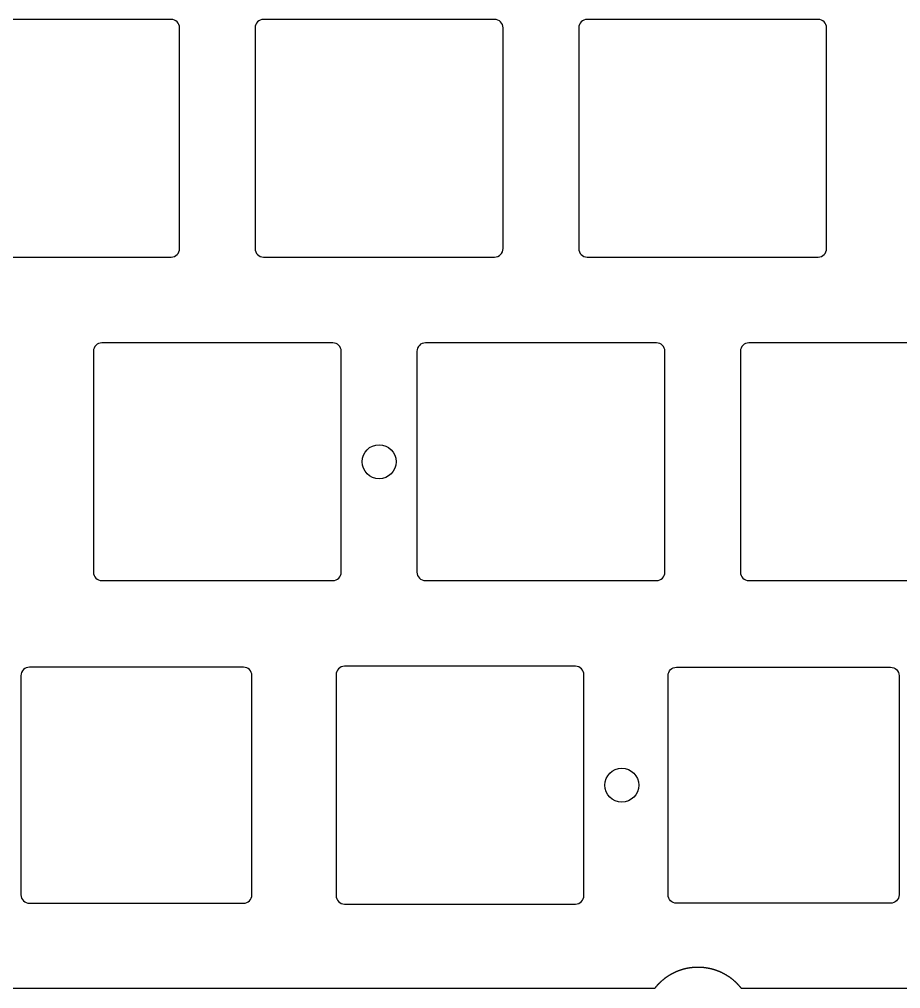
# Model space of a CAD drawing. Header units: millimetres. Extents: x -11 to 340, y -118 to 18.
# Drawn here: x 69.3 to 121.2, y -112 to -54.9 of the extents above; entities that cross this region are included whole.
import ezdxf

# ---------------------------------------------------------------- set-up
doc = ezdxf.new("R2010")
doc.units = ezdxf.units.MM
doc.header["$MEASUREMENT"] = 0
doc.layers.get('0').update_dxf_attribs({"linetype": 'CONTINUOUS'})
doc.layers.add('BLACK', color=7, linetype='CONTINUOUS')

msp = doc.modelspace()

# ---------------------------------------------------------------- linework, layer by layer
for points in [[(102.05, -93.0125), (88.45, -93.0125, 0.414212391), (87.95, -93.5125), (87.95, -106.5125, 0.414212391), (88.45, -107.0125), (102.05, -107.0125, 0.414213562), (102.55, -106.5125), (102.55, -93.5125, 0.414213562)], [(69.9, -93.0625, 0.414212391), (69.4, -93.5625), (69.4, -106.4625, 0.414212391), (69.9, -106.9625), (82.5, -106.9625, 0.414212391), (83, -106.4625), (83, -93.5625, 0.414212391), (82.5, -93.0625)], [(121.1, -93.5625), (121.1, -106.4625, -0.414213562), (120.6, -106.9625), (108, -106.9625, -0.414213562), (107.5, -106.4625), (107.5, -93.5625, -0.414213562), (108, -93.0625), (120.6, -93.0625, -0.414213562)]]:
    msp.add_lwpolyline(points, format="xyb", close=True)
msp.add_circle((104.775, -100.0125), 1)
at = {"layer": 'BLACK', "linetype": 'Continuous'}
for p, q in [((78.2375, -54.9125), (64.6375, -54.9125)), ((97.2875, -54.9125), (83.6875, -54.9125)), ((116.3375, -54.9125), (102.7375, -54.9125)), ((78.7375, -68.4125), (78.7375, -55.4125)), ((83.1875, -55.4125), (83.1875, -68.4125)), ((97.7875, -68.4125), (97.7875, -55.4125)), ((102.2375, -55.4125), (102.2375, -68.4125)), ((116.8375, -68.4125), (116.8375, -55.4125)), ((64.6375, -68.9125), (78.2375, -68.9125)), ((83.6875, -68.9125), (97.2875, -68.9125)), ((102.7375, -68.9125), (116.3375, -68.9125)), ((87.7625, -73.9625), (74.1625, -73.9625)), ((106.8125, -73.9625), (93.2125, -73.9625)), ((125.8625, -73.9625), (112.2625, -73.9625)), ((73.6625, -74.4625), (73.6625, -87.4625)), ((88.2625, -87.4625), (88.2625, -74.4625)), ((92.7125, -74.4625), (92.7125, -87.4625)), ((107.3125, -87.4625), (107.3125, -74.4625)), ((111.7625, -74.4625), (111.7625, -87.4625)), ((74.1625, -87.9625), (87.7625, -87.9625)), ((93.2125, -87.9625), (106.8125, -87.9625)), ((112.2625, -87.9625), (125.8625, -87.9625)), ((107.432047, -111.305303), (107.425364, -111.309885)), ((107.438742, -111.300738), (107.432047, -111.305303)), ((107.445445, -111.296191), (107.438742, -111.300738)), ((107.45216, -111.291661), (107.445445, -111.296191)), ((107.458882, -111.287149), (107.45216, -111.291661)), ((107.465617, -111.282654), (107.458882, -111.287149)), ((107.472359, -111.278177), (107.465617, -111.282654)), ((107.479113, -111.273717), (107.472359, -111.278177)), ((107.485874, -111.269275), (107.479113, -111.273717)), ((107.492648, -111.26485), (107.485874, -111.269275)), ((107.499429, -111.260444), (107.492648, -111.26485)), ((107.506222, -111.256054), (107.499429, -111.260444)), ((107.513022, -111.251682), (107.506222, -111.256054)), ((107.519835, -111.247327), (107.513022, -111.251682)), ((107.526654, -111.242991), (107.519835, -111.247327)), ((107.533486, -111.238672), (107.526654, -111.242991)), ((107.540324, -111.234371), (107.533486, -111.238672)), ((107.547175, -111.230086), (107.540324, -111.234371)), ((107.554033, -111.225821), (107.547175, -111.230086)), ((107.560902, -111.221572), (107.554033, -111.225821)), ((107.567779, -111.217342), (107.560902, -111.221572)), ((107.574667, -111.213128), (107.567779, -111.217342)), ((107.581563, -111.208933), (107.574667, -111.213128)), ((107.58847, -111.204755), (107.581563, -111.208933)), ((107.595384, -111.200596), (107.58847, -111.204755)), ((107.60231, -111.196453), (107.595384, -111.200596)), ((107.609243, -111.192329), (107.60231, -111.196453)), ((107.616187, -111.188222), (107.609243, -111.192329)), ((107.623139, -111.184133), (107.616187, -111.188222)), ((107.630102, -111.180062), (107.623139, -111.184133)), ((107.637071, -111.176009), (107.630102, -111.180062)), ((107.644053, -111.171973), (107.637071, -111.176009)), ((107.651041, -111.167956), (107.644053, -111.171973)), ((107.65804, -111.163956), (107.651041, -111.167956)), ((107.665046, -111.159974), (107.65804, -111.163956)), ((107.672064, -111.15601), (107.665046, -111.159974)), ((107.679088, -111.152064), (107.672064, -111.15601)), ((107.686124, -111.148135), (107.679088, -111.152064)), ((107.693166, -111.144226), (107.686124, -111.148135)), ((107.700219, -111.140333), (107.693166, -111.144226)), ((107.70728, -111.136459), (107.700219, -111.140333)), ((107.714351, -111.132602), (107.70728, -111.136459)), ((107.721429, -111.128764), (107.714351, -111.132602)), ((107.728518, -111.124943), (107.721429, -111.128764)), ((107.735613, -111.121141), (107.728518, -111.124943)), ((107.742719, -111.117356), (107.735613, -111.121141)), ((107.749832, -111.11359), (107.742719, -111.117356)), ((107.756956, -111.10984), (107.749832, -111.11359)), ((107.764087, -111.106111), (107.756956, -111.10984)), ((107.771228, -111.102398), (107.764087, -111.106111)), ((107.778376, -111.098704), (107.771228, -111.102398)), ((107.785534, -111.095027), (107.778376, -111.098704)), ((107.792699, -111.09137), (107.785534, -111.095027)), ((107.799874, -111.087729), (107.792699, -111.09137)), ((107.807056, -111.084108), (107.799874, -111.087729)), ((107.814248, -111.080503), (107.807056, -111.084108)), ((107.821447, -111.076918), (107.814248, -111.080503)), ((107.828656, -111.07335), (107.821447, -111.076918)), ((107.835872, -111.069802), (107.828656, -111.07335)), ((107.843098, -111.06627), (107.835872, -111.069802)), ((107.85033, -111.062758), (107.843098, -111.06627)), ((107.857573, -111.059263), (107.85033, -111.062758)), ((107.864821, -111.055787), (107.857573, -111.059263)), ((107.87208, -111.052328), (107.864821, -111.055787)), ((107.879345, -111.048889), (107.87208, -111.052328)), ((107.886621, -111.045467), (107.879345, -111.048889)), ((107.893902, -111.042064), (107.886621, -111.045467)), ((107.901194, -111.038679), (107.893902, -111.042064)), ((107.908491, -111.035313), (107.901194, -111.038679)), ((107.915799, -111.031964), (107.908491, -111.035313)), ((107.923113, -111.028634), (107.915799, -111.031964)), ((107.930436, -111.025322), (107.923113, -111.028634)), ((107.937766, -111.022029), (107.930436, -111.025322)), ((107.945105, -111.018754), (107.937766, -111.022029)), ((107.95245, -111.015498), (107.945105, -111.018754)), ((107.959806, -111.01226), (107.95245, -111.015498)), ((107.967166, -111.009041), (107.959806, -111.01226)), ((107.974537, -111.005839), (107.967166, -111.009041)), ((107.981913, -111.002657), (107.974537, -111.005839)), ((107.9893, -110.999492), (107.981913, -111.002657)), ((107.996691, -110.996347), (107.9893, -110.999492)), ((108.004093, -110.993219), (107.996691, -110.996347)), ((108.0115, -110.990111), (108.004093, -110.993219)), ((108.018916, -110.987021), (108.0115, -110.990111)), ((108.026338, -110.983949), (108.018916, -110.987021)), ((108.03377, -110.980896), (108.026338, -110.983949)), ((108.041207, -110.977862), (108.03377, -110.980896)), ((108.048653, -110.974846), (108.041207, -110.977862)), ((108.056105, -110.971849), (108.048653, -110.974846)), ((108.063566, -110.96887), (108.056105, -110.971849)), ((108.071033, -110.96591), (108.063566, -110.96887)), ((108.078508, -110.962968), (108.071033, -110.96591)), ((108.085989, -110.960046), (108.078508, -110.962968)), ((108.09348, -110.957141), (108.085989, -110.960046)), ((108.100975, -110.954256), (108.09348, -110.957141)), ((108.108479, -110.951389), (108.100975, -110.954256)), ((108.115989, -110.948542), (108.108479, -110.951389)), ((108.123508, -110.945712), (108.115989, -110.948542)), ((108.131031, -110.942902), (108.123508, -110.945712)), ((108.138564, -110.94011), (108.131031, -110.942902)), ((108.146102, -110.937337), (108.138564, -110.94011)), ((108.153648, -110.934582), (108.146102, -110.937337)), ((108.1612, -110.931847), (108.153648, -110.934582)), ((108.16876, -110.92913), (108.1612, -110.931847)), ((108.176325, -110.926433), (108.16876, -110.92913)), ((108.183899, -110.923753), (108.176325, -110.926433)), ((108.191478, -110.921094), (108.183899, -110.923753)), ((108.199065, -110.918452), (108.191478, -110.921094)), ((108.206657, -110.91583), (108.199065, -110.918452)), ((108.214257, -110.913226), (108.206657, -110.91583)), ((108.221862, -110.910642), (108.214257, -110.913226)), ((108.229476, -110.908076), (108.221862, -110.910642)), ((108.237094, -110.905529), (108.229476, -110.908076)), ((108.244721, -110.903001), (108.237094, -110.905529)), ((108.252352, -110.900492), (108.244721, -110.903001)), ((108.259991, -110.898002), (108.252352, -110.900492)), ((108.267635, -110.895531), (108.259991, -110.898002)), ((108.275287, -110.893079), (108.267635, -110.895531)), ((108.282944, -110.890647), (108.275287, -110.893079)), ((108.290608, -110.888232), (108.282944, -110.890647)), ((108.298277, -110.885838), (108.290608, -110.888232)), ((108.305954, -110.883461), (108.298277, -110.885838)), ((108.313635, -110.881105), (108.305954, -110.883461)), ((108.321324, -110.878767), (108.313635, -110.881105)), ((108.329017, -110.876449), (108.321324, -110.878767)), ((108.336718, -110.874149), (108.329017, -110.876449)), ((108.344423, -110.871869), (108.336718, -110.874149)), ((108.352136, -110.869607), (108.344423, -110.871869)), ((108.359853, -110.867365), (108.352136, -110.869607)), ((108.367577, -110.865142), (108.359853, -110.867365)), ((108.375305, -110.862938), (108.367577, -110.865142)), ((108.383042, -110.860753), (108.375305, -110.862938)), ((108.390781, -110.858588), (108.383042, -110.860753)), ((108.398529, -110.856441), (108.390781, -110.858588)), ((108.40628, -110.854315), (108.398529, -110.856441)), ((108.414038, -110.852206), (108.40628, -110.854315)), ((108.421801, -110.850118), (108.414038, -110.852206)), ((108.42957, -110.848048), (108.421801, -110.850118)), ((108.437343, -110.845998), (108.42957, -110.848048)), ((108.445124, -110.843967), (108.437343, -110.845998)), ((108.452907, -110.841956), (108.445124, -110.843967)), ((108.460699, -110.839963), (108.452907, -110.841956)), ((108.468493, -110.837991), (108.460699, -110.839963)), ((108.476295, -110.836037), (108.468493, -110.837991)), ((108.484099, -110.834103), (108.476295, -110.836037)), ((108.491911, -110.832187), (108.484099, -110.834103)), ((108.499726, -110.830292), (108.491911, -110.832187)), ((108.507548, -110.828416), (108.499726, -110.830292)), ((108.515373, -110.826559), (108.507548, -110.828416)), ((108.523205, -110.824721), (108.515373, -110.826559)), ((108.53104, -110.822903), (108.523205, -110.824721)), ((108.538882, -110.821104), (108.53104, -110.822903)), ((108.546727, -110.819325), (108.538882, -110.821104)), ((108.554578, -110.817565), (108.546727, -110.819325)), ((108.562432, -110.815825), (108.554578, -110.817565)), ((108.570293, -110.814104), (108.562432, -110.815825)), ((108.578157, -110.812403), (108.570293, -110.814104)), ((108.586027, -110.81072), (108.578157, -110.812403)), ((108.5939, -110.809058), (108.586027, -110.81072)), ((108.601779, -110.807415), (108.5939, -110.809058)), ((108.60966, -110.805792), (108.601779, -110.807415)), ((108.617548, -110.804187), (108.60966, -110.805792)), ((108.625439, -110.802603), (108.617548, -110.804187)), ((108.633335, -110.801038), (108.625439, -110.802603)), ((108.641235, -110.799493), (108.633335, -110.801038)), ((108.64914, -110.797967), (108.641235, -110.799493)), ((108.657047, -110.796461), (108.64914, -110.797967)), ((108.664961, -110.794974), (108.657047, -110.796461)), ((108.672876, -110.793507), (108.664961, -110.794974)), ((108.680798, -110.792059), (108.672876, -110.793507)), ((108.688722, -110.790632), (108.680798, -110.792059)), ((108.696651, -110.789223), (108.688722, -110.790632)), ((108.704583, -110.787835), (108.696651, -110.789223)), ((108.71252, -110.786466), (108.704583, -110.787835)), ((108.72046, -110.785117), (108.71252, -110.786466)), ((108.728405, -110.783787), (108.72046, -110.785117)), ((108.736351, -110.782477), (108.728405, -110.783787)), ((108.744304, -110.781186), (108.736351, -110.782477)), ((108.752258, -110.779916), (108.744304, -110.781186)), ((108.760217, -110.778665), (108.752258, -110.779916)), ((108.768178, -110.777434), (108.760217, -110.778665)), ((108.776145, -110.776222), (108.768178, -110.777434)), ((108.784113, -110.77503), (108.776145, -110.776222)), ((108.792086, -110.773858), (108.784113, -110.77503)), ((108.800061, -110.772706), (108.792086, -110.773858)), ((108.808041, -110.771573), (108.800061, -110.772706)), ((108.816022, -110.77046), (108.808041, -110.771573)), ((108.824008, -110.769367), (108.816022, -110.77046)), ((108.831996, -110.768294), (108.824008, -110.769367)), ((108.839988, -110.76724), (108.831996, -110.768294)), ((108.847982, -110.766207), (108.839988, -110.76724)), ((108.85598, -110.765193), (108.847982, -110.766207)), ((108.86398, -110.764198), (108.85598, -110.765193)), ((108.871984, -110.763224), (108.86398, -110.764198)), ((108.879989, -110.762269), (108.871984, -110.763224)), ((108.887999, -110.761335), (108.879989, -110.762269)), ((108.89601, -110.76042), (108.887999, -110.761335)), ((108.904025, -110.759525), (108.89601, -110.76042)), ((108.912041, -110.758649), (108.904025, -110.759525)), ((108.920061, -110.757794), (108.912041, -110.758649)), ((108.928083, -110.756958), (108.920061, -110.757794)), ((108.936108, -110.756143), (108.928083, -110.756958)), ((108.944134, -110.755347), (108.936108, -110.756143)), ((108.952164, -110.754571), (108.944134, -110.755347)), ((108.960195, -110.753815), (108.952164, -110.754571)), ((108.968229, -110.753078), (108.960195, -110.753815)), ((108.976265, -110.752362), (108.968229, -110.753078)), ((108.984304, -110.751666), (108.976265, -110.752362)), ((108.992343, -110.750989), (108.984304, -110.751666)), ((109.000386, -110.750333), (108.992343, -110.750989)), ((109.00843, -110.749696), (109.000386, -110.750333)), ((109.016477, -110.749079), (109.00843, -110.749696)), ((109.024525, -110.748482), (109.016477, -110.749079)), ((109.032576, -110.747905), (109.024525, -110.748482)), ((109.040627, -110.747348), (109.032576, -110.747905)), ((109.048681, -110.746811), (109.040627, -110.747348)), ((109.056736, -110.746294), (109.048681, -110.746811)), ((109.064794, -110.745797), (109.056736, -110.746294)), ((109.072852, -110.745319), (109.064794, -110.745797)), ((109.080912, -110.744862), (109.072852, -110.745319)), ((109.088973, -110.744425), (109.080912, -110.744862)), ((109.097037, -110.744007), (109.088973, -110.744425)), ((109.105101, -110.74361), (109.097037, -110.744007)), ((109.113167, -110.743232), (109.105101, -110.74361)), ((109.121234, -110.742875), (109.113167, -110.743232)), ((109.129302, -110.742537), (109.121234, -110.742875)), ((109.137371, -110.74222), (109.129302, -110.742537)), ((109.145442, -110.741922), (109.137371, -110.74222)), ((109.153513, -110.741644), (109.145442, -110.741922)), ((109.161586, -110.741387), (109.153513, -110.741644)), ((109.169659, -110.741149), (109.161586, -110.741387)), ((109.177734, -110.740931), (109.169659, -110.741149)), ((109.185809, -110.740734), (109.177734, -110.740931)), ((109.193886, -110.740556), (109.185809, -110.740734)), ((109.201962, -110.740398), (109.193886, -110.740556)), ((109.21004, -110.740261), (109.201962, -110.740398)), ((109.218117, -110.740143), (109.21004, -110.740261)), ((109.226197, -110.740045), (109.218117, -110.740143)), ((109.234275, -110.739968), (109.226197, -110.740045)), ((109.242355, -110.73991), (109.234275, -110.739968)), ((109.250435, -110.739872), (109.242355, -110.73991)), ((109.258516, -110.739854), (109.250435, -110.739872)), ((109.266596, -110.739857), (109.258516, -110.739854)), ((109.274677, -110.739879), (109.266596, -110.739857)), ((109.282758, -110.739921), (109.274677, -110.739879)), ((109.29084, -110.739984), (109.282758, -110.739921)), ((109.298921, -110.740066), (109.29084, -110.739984)), ((109.307002, -110.740168), (109.298921, -110.740066)), ((109.315083, -110.740291), (109.307002, -110.740168)), ((109.323165, -110.740433), (109.315083, -110.740291)), ((109.331246, -110.740595), (109.323165, -110.740433)), ((109.339327, -110.740778), (109.331246, -110.740595)), ((109.347408, -110.74098), (109.339327, -110.740778)), ((109.355488, -110.741202), (109.347408, -110.74098)), ((109.363568, -110.741445), (109.355488, -110.741202)), ((109.371648, -110.741707), (109.363568, -110.741445)), ((109.379727, -110.741989), (109.371648, -110.741707)), ((109.387806, -110.742292), (109.379727, -110.741989)), ((109.395883, -110.742614), (109.387806, -110.742292)), ((109.403961, -110.742956), (109.395883, -110.742614)), ((109.412038, -110.743319), (109.403961, -110.742956)), ((109.420114, -110.743701), (109.412038, -110.743319)), ((109.428189, -110.744103), (109.420114, -110.743701)), ((109.436263, -110.744526), (109.428189, -110.744103)), ((109.444336, -110.744968), (109.436263, -110.744526)), ((109.452409, -110.74543), (109.444336, -110.744968)), ((109.46048, -110.745912), (109.452409, -110.74543)), ((109.468551, -110.746415), (109.46048, -110.745912)), ((109.47662, -110.746937), (109.468551, -110.746415)), ((109.484688, -110.747479), (109.47662, -110.746937)), ((109.492755, -110.748041), (109.484688, -110.747479)), ((109.50082, -110.748623), (109.492755, -110.748041)), ((109.508884, -110.749225), (109.50082, -110.748623)), ((109.516947, -110.749847), (109.508884, -110.749225)), ((109.525009, -110.750489), (109.516947, -110.749847)), ((109.533068, -110.751151), (109.525009, -110.750489)), ((109.541126, -110.751833), (109.533068, -110.751151)), ((109.549183, -110.752534), (109.541126, -110.751833)), ((109.557238, -110.753256), (109.549183, -110.752534)), ((109.565291, -110.753998), (109.557238, -110.753256)), ((109.573342, -110.754759), (109.565291, -110.753998)), ((109.581392, -110.75554), (109.573342, -110.754759)), ((109.589439, -110.756342), (109.581392, -110.75554)), ((109.597485, -110.757163), (109.589439, -110.756342)), ((109.605529, -110.758004), (109.597485, -110.757163)), ((109.61357, -110.758865), (109.605529, -110.758004)), ((109.62161, -110.759746), (109.61357, -110.758865)), ((109.629647, -110.760647), (109.62161, -110.759746)), ((109.637682, -110.761568), (109.629647, -110.760647)), ((109.645714, -110.762508), (109.637682, -110.761568)), ((109.653745, -110.763468), (109.645714, -110.762508)), ((109.669798, -110.765449), (109.653745, -110.763468)), ((109.685841, -110.767509), (109.669798, -110.765449)), ((109.701874, -110.769648), (109.685841, -110.767509)), ((109.717896, -110.771866), (109.701874, -110.769648)), ((109.733907, -110.774163), (109.717896, -110.771866)), ((109.749905, -110.77654), (109.733907, -110.774163)), ((109.765891, -110.778995), (109.749905, -110.77654)), ((109.781865, -110.78153), (109.765891, -110.778995)), ((109.797825, -110.784144), (109.781865, -110.78153)), ((109.813772, -110.786836), (109.797825, -110.784144)), ((109.829705, -110.789607), (109.813772, -110.786836)), ((109.845623, -110.792457), (109.829705, -110.789607)), ((109.861527, -110.795385), (109.845623, -110.792457)), ((109.877415, -110.798392), (109.861527, -110.795385)), ((109.893287, -110.801477), (109.877415, -110.798392)), ((109.909143, -110.804641), (109.893287, -110.801477)), ((109.924983, -110.807883), (109.909143, -110.804641)), ((109.940805, -110.811203), (109.924983, -110.807883)), ((109.95661, -110.814601), (109.940805, -110.811203)), ((109.972397, -110.818077), (109.95661, -110.814601)), ((109.988165, -110.821631), (109.972397, -110.818077)), ((110.003915, -110.825262), (109.988165, -110.821631)), ((110.019646, -110.828972), (110.003915, -110.825262)), ((110.035356, -110.832758), (110.019646, -110.828972)), ((110.051047, -110.836623), (110.035356, -110.832758)), ((110.066718, -110.840564), (110.051047, -110.836623)), ((110.082367, -110.844583), (110.066718, -110.840564)), ((110.097995, -110.848679), (110.082367, -110.844583)), ((110.113601, -110.852852), (110.097995, -110.848679)), ((110.129185, -110.857102), (110.113601, -110.852852)), ((110.144747, -110.861428), (110.129185, -110.857102)), ((110.160286, -110.865831), (110.144747, -110.861428)), ((110.175801, -110.870311), (110.160286, -110.865831)), ((110.191292, -110.874867), (110.175801, -110.870311)), ((110.206759, -110.879499), (110.191292, -110.874867)), ((110.222202, -110.884207), (110.206759, -110.879499)), ((110.237619, -110.888992), (110.222202, -110.884207)), ((110.253011, -110.893852), (110.237619, -110.888992)), ((110.268378, -110.898788), (110.253011, -110.893852)), ((110.283718, -110.903799), (110.268378, -110.898788)), ((110.299031, -110.908886), (110.283718, -110.903799)), ((110.314317, -110.914048), (110.299031, -110.908886)), ((110.329576, -110.919285), (110.314317, -110.914048)), ((110.344807, -110.924598), (110.329576, -110.919285)), ((110.36001, -110.929985), (110.344807, -110.924598)), ((110.375185, -110.935447), (110.36001, -110.929985)), ((110.39033, -110.940983), (110.375185, -110.935447)), ((110.405446, -110.946594), (110.39033, -110.940983)), ((110.420532, -110.952279), (110.405446, -110.946594)), ((110.435589, -110.958038), (110.420532, -110.952279)), ((110.450615, -110.963872), (110.435589, -110.958038)), ((110.465609, -110.969779), (110.450615, -110.963872)), ((110.480573, -110.975759), (110.465609, -110.969779)), ((110.495505, -110.981813), (110.480573, -110.975759)), ((110.510405, -110.987941), (110.495505, -110.981813)), ((110.525273, -110.994142), (110.510405, -110.987941)), ((110.540109, -111.000415), (110.525273, -110.994142)), ((110.554911, -111.006762), (110.540109, -111.000415)), ((110.569679, -111.013181), (110.554911, -111.006762)), ((110.584414, -111.019673), (110.569679, -111.013181)), ((110.599115, -111.026237), (110.584414, -111.019673)), ((110.613782, -111.032873), (110.599115, -111.026237)), ((110.628414, -111.039581), (110.613782, -111.032873)), ((110.64301, -111.046362), (110.628414, -111.039581)), ((110.657571, -111.053213), (110.64301, -111.046362)), ((110.672096, -111.060137), (110.657571, -111.053213)), ((110.686585, -111.067131), (110.672096, -111.060137)), ((110.701038, -111.074197), (110.686585, -111.067131)), ((110.715454, -111.081334), (110.701038, -111.074197)), ((110.729832, -111.088542), (110.715454, -111.081334)), ((110.744174, -111.09582), (110.729832, -111.088542)), ((110.758477, -111.103169), (110.744174, -111.09582)), ((110.772742, -111.110588), (110.758477, -111.103169)), ((110.786969, -111.118077), (110.772742, -111.110588)), ((110.801157, -111.125637), (110.786969, -111.118077)), ((110.815306, -111.133266), (110.801157, -111.125637)), ((110.829415, -111.140964), (110.815306, -111.133266)), ((110.843485, -111.148732), (110.829415, -111.140964)), ((110.857515, -111.15657), (110.843485, -111.148732)), ((110.871504, -111.164476), (110.857515, -111.15657)), ((110.885453, -111.172451), (110.871504, -111.164476)), ((110.899361, -111.180495), (110.885453, -111.172451)), ((110.913228, -111.188608), (110.899361, -111.180495)), ((110.927053, -111.196788), (110.913228, -111.188608)), ((110.940837, -111.205037), (110.927053, -111.196788)), ((110.954578, -111.213354), (110.940837, -111.205037)), ((110.968277, -111.221739), (110.954578, -111.213354)), ((110.981934, -111.230192), (110.968277, -111.221739)), ((110.995547, -111.238712), (110.981934, -111.230192)), ((111.009118, -111.247299), (110.995547, -111.238712)), ((111.022644, -111.255953), (111.009118, -111.247299)), ((111.036127, -111.264674), (111.022644, -111.255953)), ((111.049566, -111.273462), (111.036127, -111.264674)), ((111.062961, -111.282317), (111.049566, -111.273462)), ((111.076311, -111.291238), (111.062961, -111.282317)), ((111.089617, -111.300225), (111.076311, -111.291238)), ((111.102877, -111.309278), (111.089617, -111.300225)), ((106.794901, -111.87656), (106.789665, -111.882692)), ((106.800151, -111.870442), (106.794901, -111.87656)), ((106.805417, -111.864336), (106.800151, -111.870442)), ((106.810698, -111.858244), (106.805417, -111.864336)), ((106.815994, -111.852164), (106.810698, -111.858244)), ((106.821305, -111.846098), (106.815994, -111.852164)), ((106.826631, -111.840045), (106.821305, -111.846098)), ((106.831972, -111.834006), (106.826631, -111.840045)), ((106.837328, -111.827979), (106.831972, -111.834006)), ((106.842699, -111.821966), (106.837328, -111.827979)), ((106.848085, -111.815966), (106.842699, -111.821966)), ((106.853486, -111.80998), (106.848085, -111.815966)), ((106.858901, -111.804007), (106.853486, -111.80998)), ((106.864332, -111.798048), (106.858901, -111.804007)), ((106.869777, -111.792102), (106.864332, -111.798048)), ((106.875237, -111.786169), (106.869777, -111.792102)), ((106.880711, -111.780251), (106.875237, -111.786169)), ((106.8862, -111.774345), (106.880711, -111.780251)), ((106.891704, -111.768454), (106.8862, -111.774345)), ((106.897222, -111.762576), (106.891704, -111.768454)), ((106.902755, -111.756712), (106.897222, -111.762576)), ((106.908303, -111.750861), (106.902755, -111.756712)), ((106.913865, -111.745024), (106.908303, -111.750861)), ((106.919441, -111.739202), (106.913865, -111.745024)), ((106.925032, -111.733393), (106.919441, -111.739202)), ((106.930637, -111.727598), (106.925032, -111.733393)), ((106.936257, -111.721816), (106.930637, -111.727598)), ((106.941891, -111.716049), (106.936257, -111.721816)), ((106.947539, -111.710296), (106.941891, -111.716049)), ((106.953201, -111.704557), (106.947539, -111.710296)), ((106.958878, -111.698832), (106.953201, -111.704557)), ((106.964569, -111.693121), (106.958878, -111.698832)), ((106.975993, -111.681741), (106.964569, -111.693121)), ((106.987473, -111.670419), (106.975993, -111.681741)), ((106.999009, -111.659153), (106.987473, -111.670419)), ((107.010601, -111.647945), (106.999009, -111.659153)), ((107.022248, -111.636795), (107.010601, -111.647945)), ((107.033951, -111.625703), (107.022248, -111.636795)), ((107.045708, -111.614668), (107.033951, -111.625703)), ((107.05752, -111.603693), (107.045708, -111.614668)), ((107.069386, -111.592776), (107.05752, -111.603693)), ((107.081306, -111.581918), (107.069386, -111.592776)), ((107.09328, -111.57112), (107.081306, -111.581918)), ((107.105307, -111.560381), (107.09328, -111.57112)), ((107.117388, -111.549701), (107.105307, -111.560381)), ((107.129521, -111.539082), (107.117388, -111.549701)), ((107.141706, -111.528524), (107.129521, -111.539082)), ((107.153944, -111.518026), (107.141706, -111.528524)), ((107.166234, -111.507589), (107.153944, -111.518026)), ((107.178575, -111.497213), (107.166234, -111.507589)), ((107.190968, -111.486898), (107.178575, -111.497213)), ((107.203411, -111.476645), (107.190968, -111.486898)), ((107.215905, -111.466454), (107.203411, -111.476645)), ((107.22845, -111.456325), (107.215905, -111.466454)), ((107.241045, -111.446258), (107.22845, -111.456325)), ((107.253689, -111.436254), (107.241045, -111.446258)), ((107.266383, -111.426313), (107.253689, -111.436254)), ((107.274425, -111.420067), (107.266383, -111.426313)), ((107.280875, -111.415086), (107.274425, -111.420067)), ((107.287334, -111.410123), (107.280875, -111.415086)), ((107.293805, -111.405176), (107.287334, -111.410123)), ((107.300285, -111.400248), (107.293805, -111.405176)), ((107.306777, -111.395335), (107.300285, -111.400248)), ((107.313277, -111.390442), (107.306777, -111.395335)), ((107.31979, -111.385564), (107.313277, -111.390442)), ((107.326311, -111.380705), (107.31979, -111.385564)), ((107.332844, -111.375861), (107.326311, -111.380705)), ((107.339385, -111.371037), (107.332844, -111.375861)), ((107.345939, -111.366228), (107.339385, -111.371037)), ((107.352501, -111.361438), (107.345939, -111.366228)), ((107.359075, -111.356664), (107.352501, -111.361438)), ((107.365658, -111.351908), (107.359075, -111.356664)), ((107.372252, -111.347169), (107.365658, -111.351908)), ((107.378855, -111.342448), (107.372252, -111.347169)), ((107.38547, -111.337743), (107.378855, -111.342448)), ((107.392093, -111.333058), (107.38547, -111.337743)), ((107.398728, -111.328388), (107.392093, -111.333058)), ((107.405371, -111.323736), (107.398728, -111.328388)), ((107.412026, -111.319101), (107.405371, -111.323736)), ((107.418689, -111.314485), (107.412026, -111.319101)), ((107.425364, -111.309885), (107.418689, -111.314485)), ((111.116092, -111.318397), (111.102877, -111.309278)), ((111.129261, -111.327582), (111.116092, -111.318397)), ((111.142384, -111.336832), (111.129261, -111.327582)), ((111.155462, -111.346147), (111.142384, -111.336832)), ((111.168493, -111.355528), (111.155462, -111.346147)), ((111.181477, -111.364974), (111.168493, -111.355528)), ((111.194415, -111.374484), (111.181477, -111.364974)), ((111.207305, -111.384059), (111.194415, -111.374484)), ((111.220148, -111.393699), (111.207305, -111.384059)), ((111.232944, -111.403402), (111.220148, -111.393699)), ((111.245691, -111.41317), (111.232944, -111.403402)), ((111.258391, -111.423002), (111.245691, -111.41317)), ((111.271042, -111.432897), (111.258391, -111.423002)), ((111.283645, -111.442856), (111.271042, -111.432897)), ((111.296199, -111.452879), (111.283645, -111.442856)), ((111.308705, -111.462965), (111.296199, -111.452879)), ((111.321161, -111.473113), (111.308705, -111.462965)), ((111.333567, -111.483325), (111.321161, -111.473113)), ((111.345924, -111.493599), (111.333567, -111.483325)), ((111.358232, -111.503936), (111.345924, -111.493599)), ((111.370489, -111.514336), (111.358232, -111.503936)), ((111.382696, -111.524797), (111.370489, -111.514336)), ((111.394852, -111.535321), (111.382696, -111.524797)), ((111.406958, -111.545906), (111.394852, -111.535321)), ((111.419013, -111.556553), (111.406958, -111.545906)), ((111.431017, -111.567262), (111.419013, -111.556553)), ((111.44297, -111.578033), (111.431017, -111.567262)), ((111.454871, -111.588864), (111.44297, -111.578033)), ((111.46672, -111.599757), (111.454871, -111.588864)), ((111.478518, -111.61071), (111.46672, -111.599757)), ((111.490263, -111.621724), (111.478518, -111.61071)), ((111.501957, -111.632799), (111.490263, -111.621724)), ((111.513598, -111.643935), (111.501957, -111.632799)), ((111.525186, -111.65513), (111.513598, -111.643935)), ((111.536721, -111.666386), (111.525186, -111.65513)), ((111.548204, -111.677702), (111.536721, -111.666386)), ((111.559633, -111.689077), (111.548204, -111.677702)), ((111.571008, -111.700513), (111.559633, -111.689077)), ((111.582331, -111.712008), (111.571008, -111.700513)), ((111.593599, -111.723562), (111.582331, -111.712008)), ((111.604814, -111.735175), (111.593599, -111.723562)), ((111.615974, -111.746848), (111.604814, -111.735175)), ((111.627081, -111.75858), (111.615974, -111.746848)), ((111.638133, -111.77037), (111.627081, -111.75858)), ((111.64913, -111.782219), (111.638133, -111.77037)), ((111.660072, -111.794127), (111.64913, -111.782219)), ((111.67096, -111.806093), (111.660072, -111.794127)), ((111.681792, -111.818117), (111.67096, -111.806093)), ((111.692569, -111.8302), (111.681792, -111.818117)), ((111.703291, -111.84234), (111.692569, -111.8302)), ((111.713957, -111.854538), (111.703291, -111.84234)), ((111.724568, -111.866794), (111.713957, -111.854538)), ((111.735122, -111.879108), (111.724568, -111.866794)), ((106.700195, -111.9925), (42.3, -111.9925)), ((106.707989, -111.982536), (106.700195, -111.9925)), ((106.712978, -111.976201), (106.707989, -111.982536)), ((106.717981, -111.969879), (106.712978, -111.976201)), ((106.723001, -111.963569), (106.717981, -111.969879)), ((106.728036, -111.957272), (106.723001, -111.963569)), ((106.733087, -111.950987), (106.728036, -111.957272)), ((106.738153, -111.944715), (106.733087, -111.950987)), ((106.743235, -111.938455), (106.738153, -111.944715)), ((106.748332, -111.932208), (106.743235, -111.938455)), ((106.753445, -111.925974), (106.748332, -111.932208)), ((106.758573, -111.919752), (106.753445, -111.925974)), ((106.763717, -111.913543), (106.758573, -111.919752)), ((106.768876, -111.907347), (106.763717, -111.913543)), ((106.774051, -111.901164), (106.768876, -111.907347)), ((106.77924, -111.894994), (106.774051, -111.901164)), ((106.784445, -111.888836), (106.77924, -111.894994)), ((106.789665, -111.882692), (106.784445, -111.888836)), ((111.745621, -111.891479), (111.735122, -111.879108)), ((111.756063, -111.903907), (111.745621, -111.891479)), ((111.766448, -111.916393), (111.756063, -111.903907)), ((111.776778, -111.928935), (111.766448, -111.916393)), ((111.78705, -111.941535), (111.776778, -111.928935)), ((111.797266, -111.954191), (111.78705, -111.941535)), ((111.807424, -111.966904), (111.797266, -111.954191)), ((111.817526, -111.979674), (111.807424, -111.966904)), ((111.82757, -111.9925), (111.817526, -111.979674)), ((156.05625, -111.9925), (111.82757, -111.9925))]:
    msp.add_line(p, q, dxfattribs=at)
at = {"layer": 'BLACK'}
msp.add_circle((90.4875, -80.9625), 1, dxfattribs=at)
for centre, start, end in [((78.2375, -55.4125), 0, 90), ((83.6875, -55.4125), 90, 180), ((97.2875, -55.4125), 0, 90), ((102.7375, -55.4125), 90, 180), ((116.3375, -55.4125), 0, 90), ((78.2375, -68.4125), 270, 0), ((83.6875, -68.4125), 180, 270), ((97.2875, -68.4125), 270, 0), ((102.7375, -68.4125), 180, 270), ((116.3375, -68.4125), 270, 0), ((74.1625, -74.4625), 90, 180), ((87.7625, -74.4625), 0, 90), ((93.2125, -74.4625), 90, 180), ((106.8125, -74.4625), 0, 90), ((112.2625, -74.4625), 90, 180), ((74.1625, -87.4625), 180, 270), ((87.7625, -87.4625), 270, 0), ((93.2125, -87.4625), 180, 270), ((106.8125, -87.4625), 270, 0), ((112.2625, -87.4625), 180, 270)]:
    msp.add_arc(centre, 0.5, start, end, dxfattribs=at)

doc.saveas('drawing.dxf')
